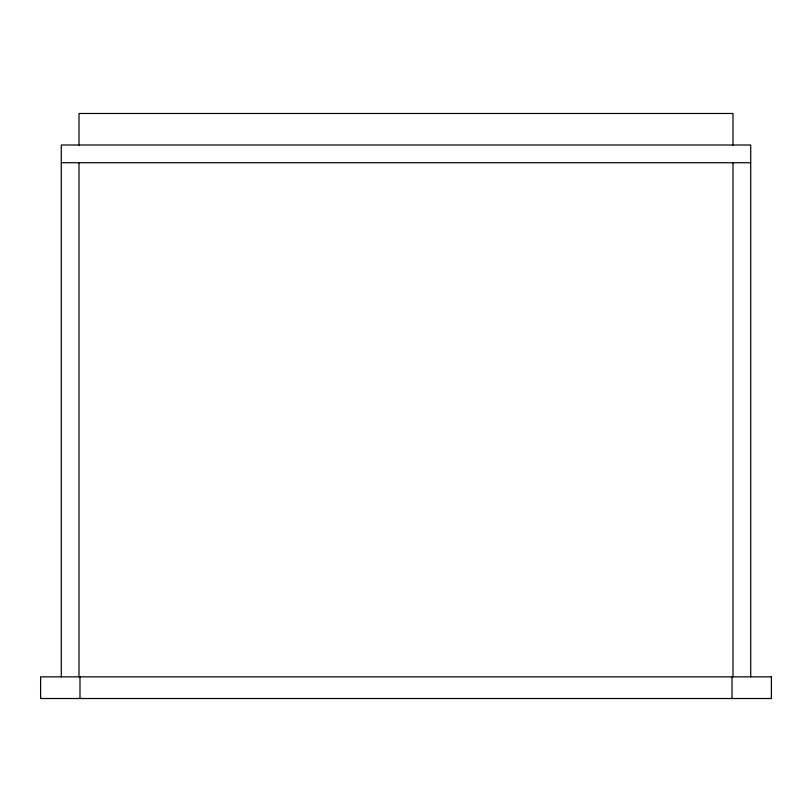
<?xml version="1.0" encoding="UTF-8"?>
<svg xmlns="http://www.w3.org/2000/svg" width="812" height="812" viewBox="0 0 812 812"><rect width="100%" height="100%" fill="white"/><g stroke="black" fill="none" stroke-linecap="round" stroke-linejoin="round"><path stroke-width="1.22" d="M61.286 162.725L750.714 162.725M750.714 676.853L750.714 145.003L61.286 145.003L61.286 676.853M732.992 145.145L732.992 113.487L79.008 113.487L79.008 145.145M732.992 162.725L732.992 676.853M732.008 676.853L732.008 698.513M79.992 676.853L79.992 698.513M79.008 162.725L79.008 676.853M771.4 676.853L40.6 676.853L40.6 698.513L771.4 698.513L771.4 676.853"/></g></svg>
